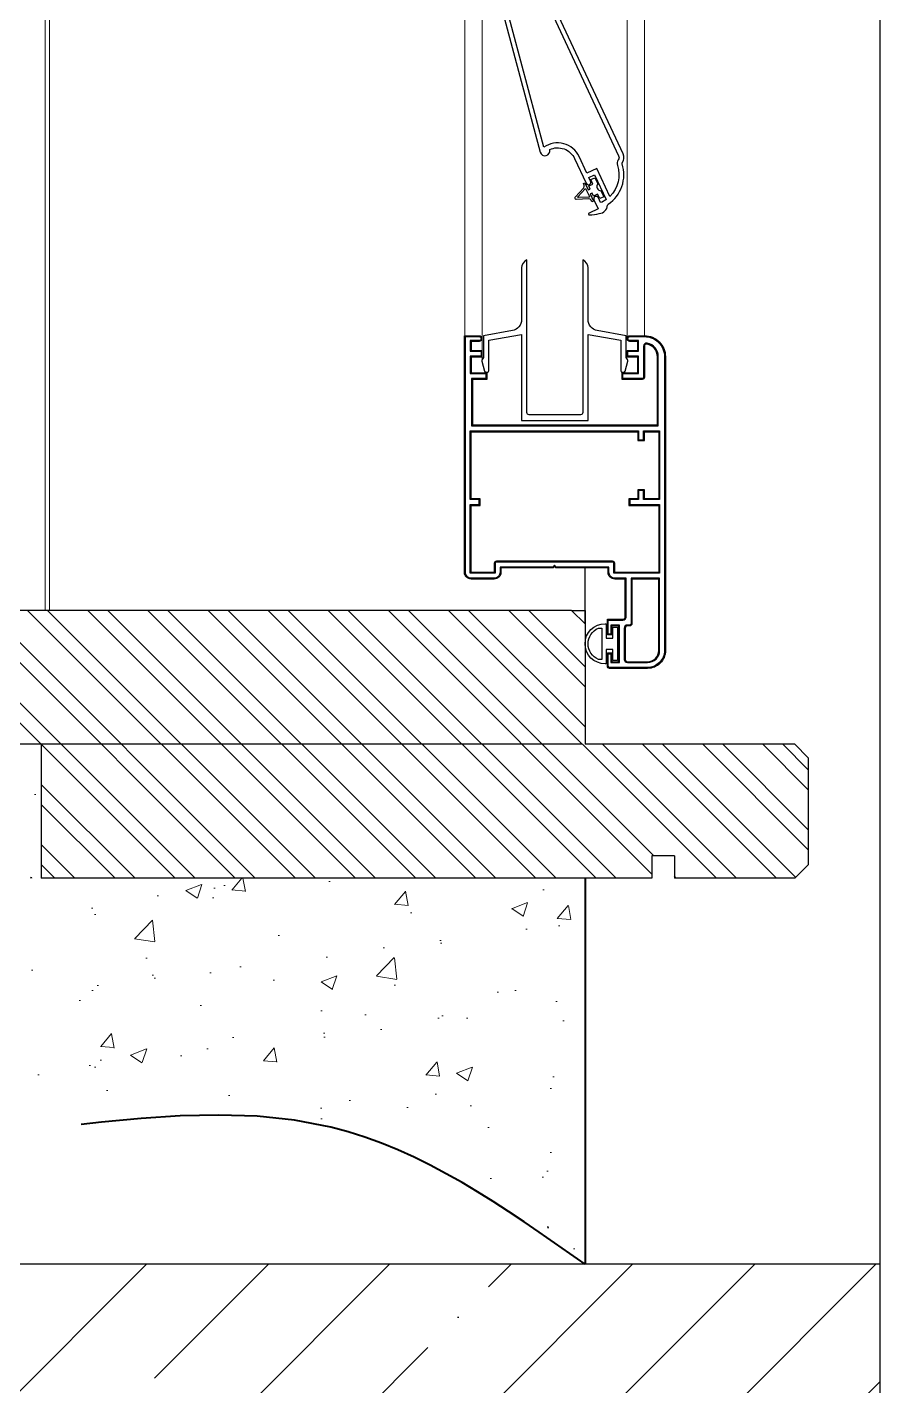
# Model space of a CAD drawing. Header units: millimetres. Extents: x 1251.1 to 1334.1, y 1577.6 to 1641.3.
# Drawn here: x 1299.4036 to 1299.5611, y 1598.0688 to 1598.3197 of the extents above; entities that cross this region are included whole.
import ezdxf

# ---------------------------------------------------------------- set-up
doc = ezdxf.new("R2010")
doc.units = ezdxf.units.MM
for name, pattern in [('ACAD_ISO02W100', [15, 12, -3]), ('CONTINUA', [0]), ('TRATTOPUNTO', [1, 0.5, -0.25, 0, -0.25])]:
    doc.linetypes.add(name, pattern=pattern)
doc.layers.add('GUARNIZIONI', color=252, linetype='Continuous')
doc.layers.add('MURATURA', color=140, linetype='Continuous')
for name, color, linetype, lineweight in [('MURATURA sezioni - section wall', 7, 'Continuous', 40), ('PROIEZIONI finissime - fine lines', 251, 'Continuous', 9), ('SEZIONI medie - small section', 2, 'Continuous', 25), ('TRATTEGGIO - hatch', 252, 'Continuous', 20)]:
    doc.layers.add(name, color=color, linetype=linetype, lineweight=lineweight)

msp = doc.modelspace()

# ---------------------------------------------------------------- hatches: boundary and pattern name
at = {"layer": 'MURATURA', "linetype": 'ACAD_ISO02W100'}
h = msp.add_hatch(dxfattribs=at)
h.set_pattern_fill('ANSI35', color=3, scale=0.005)
h.set_pattern_definition([(45, (-4.068284, 0), (-0.0224506403, 0.0224506403), []), (45, (-4.045833, 0), (-0.0224506403, 0.0224506403), [0.0396875, -0.0079375, 0, -0.0079375])])
h.paths.add_polyline_path([(1299.56113, 1598.09126), (1299.26113, 1598.09126), (1299.26113, 1597.52184), (1299.56113, 1597.52184)])
at = {"layer": 'TRATTEGGIO - hatch'}
h = msp.add_hatch(dxfattribs=at)
h.set_pattern_fill('AR-CONC', color=256, scale=0.004123, style=0)
h.set_pattern_definition([(50, (1296.90388, 1597.982252), (0.02957362, -0.00258736), [0.00309235, -0.03401588]), (355, (1296.90388, 1597.982252), (-0.0057209, 0.0310139), [0.0024739, -0.0272127]), (100.4514, (1296.906343, 1597.982037), (0.02385274, 0.02842654), [0.0026281, -0.02890905]), (46.1842, (1296.90388, 1597.9905), (0.0440038, -0.0068246), [0.0046385, -0.0510238]), (96.6356, (1296.907546, 1597.98993), (0.0385374, 0.0401642), [0.00394214, -0.0433636]), (351.1842, (1296.90388, 1597.9905), (0.0385374, 0.04016425), [0.0037108, -0.04081906]), (21, (1296.908002, 1597.988437), (0.0246113, -0.01660053), [0.00309235, -0.03401588]), (326, (1296.908002, 1597.988437), (0.01003222, 0.02989893), [0.0024739, -0.0272127]), (71.4514, (1296.910053, 1597.987054), (0.03464353, 0.01329837), [0.0026281, -0.02890905]), (37.5, (1296.903879, 1597.982252), (0.000501368, 0.01372567), [0, -0.02688285, 0, -0.02762502, 0, -0.02731578]), (7.5, (1296.903879, 1597.982252), (0.01084672, 0.01626214), [0, -0.01575038, 0, -0.02626438, 0, -0.01041092]), (327.5, (1296.894684, 1597.982252), (0.02201023, -0.00092997), [0, -0.01030784, 0, -0.03216047, 0, -0.04267447]), (317.5, (1296.890561, 1597.982252), (0.02404557, 0.00412747), [0, -0.0134002, 0, -0.02135785, 0, -0.03030506])])
edge = h.paths.add_edge_path()
edge.add_spline(control_points=[(1299.30109, 1598.16283), (1299.30168, 1598.165), (1299.3053, 1598.17415), (1299.31414, 1598.17657), (1299.31261, 1598.18577), (1299.31223, 1598.18727)], knot_values=[25.959118, 25.959118, 25.959118, 25.959118, 31.7746, 52.716638, 56.514466, 56.514466, 56.514466, 56.514466], degree=3, periodic=0)
edge.add_line((1299.31223, 1598.18727), (1299.40623, 1598.18727))
edge.add_line((1299.40623, 1598.18727), (1299.40623, 1598.16254))
edge.add_line((1299.40623, 1598.16254), (1299.30138, 1598.16254))
edge.add_line((1299.30138, 1598.16254), (1299.30109, 1598.16283))
h = msp.add_hatch(dxfattribs=at)
h.set_pattern_fill('AR-CONC', color=256, scale=0.000164925, style=0)
h.set_pattern_definition([(50, (1298.697055, 1598.34945), (0.0300469, -0.00262876), [0.0031418, -0.0345601]), (355, (1298.697055, 1598.34945), (-0.0058124, 0.0315101), [0.0025135, -0.0276481]), (100.451, (1298.699559, 1598.34923), (0.0242346, 0.0288812), [0.0026701, -0.0293716]), (46.184, (1298.697055, 1598.35783), (0.0447078, -0.0069339), [0.0047127, -0.0518402]), (96.6356, (1298.70078, 1598.35725), (0.039154, 0.0408068), [0.0040052, -0.0440574]), (351.184, (1298.697055, 1598.35783), (0.039154, 0.0408067), [0.0037702, -0.0414722]), (21, (1298.701244, 1598.355734), (0.02500516, -0.0168662), [0.0031418, -0.0345601]), (326, (1298.701244, 1598.355734), (0.0101927, 0.0303773), [0.0025135, -0.0276481]), (71.4514, (1298.703327, 1598.35433), (0.0351978, 0.0135112), [0.0026701, -0.0293716]), (37.5, (1298.697055, 1598.34945), (0.00050939, 0.01394528), [0, -0.02731298, 0, -0.02806702, 0, -0.02775284]), (7.5, (1298.697055, 1598.34945), (0.01102027, 0.01652233), [0, -0.0160024, 0, -0.0266846, 0, -0.0105775]), (327.5, (1298.687713, 1598.34945), (0.02236234, -0.00094482), [0, -0.01047277, 0, -0.03267504, 0, -0.04335726]), (317.5, (1298.683524, 1598.34945), (0.02443028, 0.00419348), [0, -0.0136146, 0, -0.02169958, 0, -0.03078994])])
edge = h.paths.add_edge_path()
edge.add_line((1299.50668, 1598.16254), (1299.50668, 1598.09126))
edge.add_spline(control_points=[(1299.50668, 1598.09126), (1299.4917, 1598.10186), (1299.44544, 1598.13458), (1299.35462, 1598.09399), (1299.31545, 1598.14408), (1299.30101, 1598.16254)], knot_values=[0, 0, 0, 0, 64.664479, 199.615519, 278.3914, 278.3914, 278.3914, 278.3914], degree=3, periodic=0)
edge.add_line((1299.30101, 1598.16254), (1299.50668, 1598.16254))

# ---------------------------------------------------------------- linework, layer by layer
at = {"layer": 'GUARNIZIONI', "linetype": 'Continuous'}
for points in [[(1299.50963, 1598.28948), (1299.51014, 1598.28837), (1299.5094, 1598.28803), (1299.50901, 1598.28885), (1299.50826, 1598.2885), (1299.508, 1598.28906), (1299.50763, 1598.28889), (1299.50824, 1598.28758), (1299.50794, 1598.28744), (1299.5078, 1598.28774, 0.300966), (1299.50741, 1598.28798), (1299.50507, 1598.2879, -0.661886), (1299.50488, 1598.28831), (1299.50645, 1598.29005, 0.300966), (1299.50651, 1598.2905), (1299.50637, 1598.2908), (1299.50667, 1598.29094), (1299.50728, 1598.28963), (1299.50765, 1598.28981), (1299.50739, 1598.29037), (1299.50814, 1598.29072), (1299.50776, 1598.29154), (1299.5085, 1598.29189), (1299.50902, 1598.29078, 0.57735)], [(1299.50741, 1598.28831), (1299.50545, 1598.28824, -0.661886), (1299.50538, 1598.28838), (1299.5067, 1598.28983, -0.537319), (1299.50683, 1598.28981), (1299.50748, 1598.28843, -0.537319)]]:
    msp.add_lwpolyline(points, format="xyb", close=True, dxfattribs=at)
at = {"layer": 'MURATURA', "linetype": 'ByBlock'}
for p, q in [((1299.56113, 1600.52184), (1299.56113, 1597.52184)), ((1299.56113, 1598.09126), (1299.26113, 1598.09126)), ((1299.56113, 1598.09126), (1299.26113, 1598.09126)), ((1299.56113, 1598.09126), (1299.26113, 1598.09126))]:
    msp.add_line(p, q, dxfattribs=at)
at = {"layer": 'MURATURA sezioni - section wall'}
msp.add_line((1299.50668, 1598.16254), (1299.50668, 1598.09126), dxfattribs=at)
at = {"layer": 'MURATURA sezioni - section wall', "linetype": 'TRATTOPUNTO', "ltscale": 0.02}
msp.add_spline([(1299.50668, 1598.09126), (1299.45975, 1598.11657), (1299.34848, 1598.11819), (1299.30101, 1598.16254)], degree=3, dxfattribs=at)
at = {"layer": 'PROIEZIONI finissime - fine lines'}
for p, q in [((1299.40695, 1599.45308), (1299.40695, 1598.21201)), ((1299.40777, 1599.44895), (1299.40777, 1598.21201)), ((1299.48446, 1599.44195), (1299.48446, 1598.26273)), ((1299.48768, 1599.39878), (1299.48768, 1598.25832)), ((1299.51448, 1599.39878), (1299.51448, 1598.2624)), ((1299.51769, 1599.39824), (1299.51769, 1598.26273))]:
    msp.add_line(p, q, dxfattribs=at)
at = {"layer": 'SEZIONI medie - small section'}
for p, q in [((1299.50668, 1598.21201), (1299.50668, 1598.21985)), ((1299.50421, 1598.21201), (1299.27747, 1598.21201)), ((1299.50421, 1598.21201), (1299.50668, 1598.21201)), ((1299.50668, 1598.21201), (1299.50668, 1598.20129)), ((1299.50668, 1598.20954), (1299.50668, 1598.21201)), ((1299.50668, 1598.20954), (1299.50668, 1598.18727)), ((1299.40623, 1598.18727), (1299.29354, 1598.18727)), ((1299.50621, 1598.18727), (1299.40623, 1598.18727)), ((1299.40623, 1598.18727), (1299.40623, 1598.16254)), ((1299.54544, 1598.18727), (1299.50668, 1598.18727)), ((1299.54544, 1598.18727), (1299.54792, 1598.1848)), ((1299.54792, 1598.1848), (1299.54792, 1598.16501)), ((1299.51905, 1598.16666), (1299.51905, 1598.16254)), ((1299.52318, 1598.16666), (1299.51905, 1598.16666)), ((1299.52318, 1598.16666), (1299.52318, 1598.16254)), ((1299.54792, 1598.16501), (1299.54544, 1598.16254)), ((1299.51905, 1598.16254), (1299.40623, 1598.16254)), ((1299.52354, 1598.16254), (1299.52318, 1598.1629)), ((1299.54544, 1598.16254), (1299.52318, 1598.16254))]:
    msp.add_line(p, q, dxfattribs=at)
at = {"layer": 'SEZIONI medie - small section', "linetype": 'CONTINUA'}
for points in [[(1299.48914, 1598.33467, -0.292229), (1299.49028, 1598.33887), (1299.49421, 1598.33044, 0.144406), (1299.49563, 1598.32883), (1299.49763, 1598.32758, -0.144406), (1299.49871, 1598.32635), (1299.51289, 1598.29594, -0.269424), (1299.51283, 1598.29519, 0.236959), (1299.51267, 1598.29417, -0.283155), (1299.51129, 1598.28845), (1299.50888, 1598.29361), (1299.50702, 1598.29274), (1299.50559, 1598.2958, 0.468429), (1299.49909, 1598.29752)], [(1299.50725, 1598.26297), (1299.51331, 1598.2619), (1299.51331, 1598.25621, 0.414214), (1299.51356, 1598.25597), (1299.51384, 1598.25597, 0.339454), (1299.51408, 1598.25615), (1299.51457, 1598.258, 0.198912), (1299.51453, 1598.25832), (1299.5143, 1598.25872), (1299.5143, 1598.26273), (1299.50895, 1598.26367, -0.36397), (1299.50725, 1598.2657), (1299.50725, 1598.27524, 0.298217), (1299.50626, 1598.27675), (1299.50626, 1598.24854, -0.414214), (1299.50585, 1598.24813), (1299.49636, 1598.24813, -0.414214), (1299.49595, 1598.24854), (1299.49595, 1598.27675, 0.298217), (1299.49496, 1598.27524), (1299.49496, 1598.2657, -0.36397), (1299.49326, 1598.26367), (1299.48791, 1598.26273), (1299.48791, 1598.25872), (1299.48768, 1598.25832, 0.198912), (1299.48764, 1598.258), (1299.48813, 1598.25615, 0.339454), (1299.48837, 1598.25597), (1299.48865, 1598.25597, 0.414214), (1299.4889, 1598.25621), (1299.4889, 1598.2619), (1299.49496, 1598.26297), (1299.49496, 1598.24706), (1299.50725, 1598.24706)]]:
    msp.add_lwpolyline(points, format="xyb", close=True, dxfattribs=at)
msp.add_lwpolyline([(1299.48827, 1598.33442), (1299.49839, 1598.29663, 0.995839), (1299.50015, 1598.29709, -0.415493), (1299.50476, 1598.29542), (1299.50689, 1598.29086, 1), (1299.50771, 1598.29124), (1299.5074, 1598.29192), (1299.50844, 1598.29241), (1299.51057, 1598.28785, -0.05175), (1299.50956, 1598.28729), (1299.50914, 1598.28818, 1), (1299.50832, 1598.2878), (1299.50909, 1598.28615), (1299.50743, 1598.28538, 0.812265), (1299.50751, 1598.28502, 0.061525), (1299.50931, 1598.28528, 0.371656), (1299.51083, 1598.28681, -0.233805), (1299.51094, 1598.287, 0.336972), (1299.51353, 1598.29445, -0.236959), (1299.51357, 1598.29467, 0.269424), (1299.51372, 1598.29632), (1299.49953, 1598.32674, 0.144406)], format="xyb", dxfattribs=at)
at = {"layer": 'SEZIONI medie - small section'}
for points in [[(1299.51122, 1598.20129, -0.414214), (1299.51081, 1598.20171), (1299.51081, 1598.20418), (1299.51163, 1598.20418), (1299.51163, 1598.20253), (1299.51287, 1598.20253), (1299.51287, 1598.20913), (1299.51163, 1598.20913), (1299.51163, 1598.20748), (1299.51081, 1598.20748), (1299.51081, 1598.21036), (1299.51369, 1598.21036, 0.414214), (1299.51411, 1598.21078), (1299.51411, 1598.21779), (1299.51217, 1598.21779, -0.414214), (1299.51093, 1598.21902), (1299.51093, 1598.21985), (1299.50128, 1598.21985), (1299.50104, 1598.2201), (1299.50079, 1598.21985), (1299.49114, 1598.21985), (1299.49114, 1598.21902, -0.414214), (1299.4899, 1598.21779), (1299.48566, 1598.21779, -0.414214), (1299.48442, 1598.21902), (1299.48442, 1598.26273), (1299.4871, 1598.26273, -1), (1299.4871, 1598.26166), (1299.48566, 1598.26166), (1299.48566, 1598.26001), (1299.48764, 1598.26001), (1299.48764, 1598.25877), (1299.48566, 1598.25877), (1299.48566, 1598.25588), (1299.48854, 1598.25588), (1299.48854, 1598.25465), (1299.4859, 1598.25465), (1299.4859, 1598.24624), (1299.52004, 1598.24624), (1299.52004, 1598.25885, 0.353997), (1299.51815, 1598.26119, 0.477108), (1299.51765, 1598.26079), (1299.51765, 1598.25506, -0.414214), (1299.51724, 1598.25465), (1299.51353, 1598.25465), (1299.51353, 1598.25588), (1299.51641, 1598.25588), (1299.51641, 1598.25877), (1299.51444, 1598.25877), (1299.51444, 1598.26001), (1299.51641, 1598.26001), (1299.51641, 1598.26166), (1299.51497, 1598.26166, -1), (1299.51497, 1598.26273), (1299.51765, 1598.26273, -0.414214), (1299.52153, 1598.25885), (1299.52153, 1598.20459, -0.414214), (1299.51823, 1598.20129)], [(1299.51122, 1598.20146, -0.414214), (1299.51097, 1598.20171), (1299.51097, 1598.20401), (1299.51147, 1598.20401), (1299.51147, 1598.20237), (1299.51303, 1598.20237), (1299.51303, 1598.20929), (1299.51147, 1598.20929), (1299.51147, 1598.20764), (1299.51097, 1598.20764), (1299.51097, 1598.2102), (1299.51369, 1598.2102, 0.414214), (1299.51427, 1598.21078), (1299.51427, 1598.21795), (1299.51217, 1598.21795, -0.414214), (1299.5111, 1598.21902), (1299.5111, 1598.22001), (1299.50135, 1598.22001), (1299.50104, 1598.22033), (1299.50072, 1598.22001), (1299.49098, 1598.22001), (1299.49098, 1598.21902, -0.414214), (1299.4899, 1598.21795), (1299.48566, 1598.21795, -0.414214), (1299.48458, 1598.21902), (1299.48458, 1598.26256), (1299.4871, 1598.26256, -1), (1299.4871, 1598.26182), (1299.48549, 1598.26182), (1299.48549, 1598.25984), (1299.48747, 1598.25984), (1299.48747, 1598.25894), (1299.48549, 1598.25894), (1299.48549, 1598.25572), (1299.48838, 1598.25572), (1299.48838, 1598.25481), (1299.48574, 1598.25481), (1299.48574, 1598.24607), (1299.52021, 1598.24607), (1299.52021, 1598.25885, 0.353997), (1299.51818, 1598.26135, 0.477108), (1299.51749, 1598.26079), (1299.51749, 1598.25506, -0.414214), (1299.51724, 1598.25481), (1299.51369, 1598.25481), (1299.51369, 1598.25572), (1299.51658, 1598.25572), (1299.51658, 1598.25894), (1299.5146, 1598.25894), (1299.5146, 1598.25984), (1299.51658, 1598.25984), (1299.51658, 1598.26182), (1299.51497, 1598.26182, -1), (1299.51497, 1598.26256), (1299.51765, 1598.26256, -0.414214), (1299.52136, 1598.25885), (1299.52136, 1598.20459, -0.414214), (1299.51823, 1598.20146)], [(1299.52046, 1598.23156), (1299.52046, 1598.21886), (1299.512, 1598.21886), (1299.512, 1598.22067, 0.414214), (1299.51176, 1598.22092), (1299.49032, 1598.22092, 0.414214), (1299.49007, 1598.22067), (1299.49007, 1598.21886), (1299.48549, 1598.21886), (1299.48549, 1598.23156), (1299.48714, 1598.23156), (1299.48714, 1598.23246), (1299.48549, 1598.23246), (1299.48549, 1598.24516), (1299.51658, 1598.24516), (1299.51658, 1598.24351), (1299.51749, 1598.24351), (1299.51749, 1598.24516), (1299.52046, 1598.24516), (1299.52046, 1598.23246), (1299.51749, 1598.23246), (1299.51749, 1598.23411), (1299.51658, 1598.23411), (1299.51658, 1598.23246), (1299.51493, 1598.23246), (1299.51493, 1598.23156)], [(1299.52029, 1598.23139), (1299.52029, 1598.21902), (1299.51217, 1598.21902), (1299.51217, 1598.22067, 0.414214), (1299.51176, 1598.22108), (1299.49032, 1598.22108, 0.414214), (1299.4899, 1598.22067), (1299.4899, 1598.21902), (1299.48566, 1598.21902), (1299.48566, 1598.23139), (1299.48731, 1598.23139), (1299.48731, 1598.23263), (1299.48566, 1598.23263), (1299.48566, 1598.245), (1299.51641, 1598.245), (1299.51641, 1598.24335), (1299.51765, 1598.24335), (1299.51765, 1598.245), (1299.52029, 1598.245), (1299.52029, 1598.23263), (1299.51765, 1598.23263), (1299.51765, 1598.23428), (1299.51641, 1598.23428), (1299.51641, 1598.23263), (1299.51477, 1598.23263), (1299.51477, 1598.23139)], [(1299.51823, 1598.20237, 0.414214), (1299.52046, 1598.20459), (1299.52046, 1598.21795), (1299.51518, 1598.21795), (1299.51518, 1598.20954, -0.414214), (1299.51493, 1598.20929), (1299.51452, 1598.20929, 0.414214), (1299.51394, 1598.20872), (1299.51394, 1598.20294, 0.414214), (1299.51452, 1598.20237)], [(1299.51823, 1598.20253, 0.414214), (1299.52029, 1598.20459), (1299.52029, 1598.21779), (1299.51534, 1598.21779), (1299.51534, 1598.20954, -0.414214), (1299.51493, 1598.20913), (1299.51452, 1598.20913, 0.414214), (1299.51411, 1598.20872), (1299.51411, 1598.20294, 0.414214), (1299.51452, 1598.20253)], [(1299.51184, 1598.2029), (1299.51184, 1598.2048), (1299.5106, 1598.2048), (1299.5106, 1598.20212), (1299.5104, 1598.20212, -1), (1299.5104, 1598.20954), (1299.5106, 1598.20954), (1299.5106, 1598.20686), (1299.51184, 1598.20686), (1299.51184, 1598.20876, -0.414214), (1299.512, 1598.20892), (1299.5125, 1598.20892, -0.414214), (1299.51266, 1598.20876), (1299.51266, 1598.2029, -0.414214), (1299.5125, 1598.20274), (1299.512, 1598.20274, -0.414214)], [(1299.50917, 1598.20872), (1299.50978, 1598.20872), (1299.50978, 1598.20294), (1299.50917, 1598.20294, -0.662896)]]:
    msp.add_lwpolyline(points, format="xyb", close=True, dxfattribs=at)
at = {"layer": 'TRATTEGGIO - hatch'}
for p, q in [((1299.43097, 1598.16254), (1299.3815, 1598.21201)), ((1299.43468, 1598.16254), (1299.3852, 1598.21201)), ((1299.44208, 1598.16254), (1299.3926, 1598.21201)), ((1299.44578, 1598.16254), (1299.39631, 1598.21201)), ((1299.45319, 1598.16254), (1299.40371, 1598.21201)), ((1299.45689, 1598.16254), (1299.40741, 1598.21201)), ((1299.4643, 1598.16254), (1299.41482, 1598.21201)), ((1299.468, 1598.16254), (1299.41852, 1598.21201)), ((1299.47541, 1598.16254), (1299.42593, 1598.21201)), ((1299.47911, 1598.16254), (1299.42963, 1598.21201)), ((1299.48651, 1598.16254), (1299.43704, 1598.21201)), ((1299.49022, 1598.16254), (1299.44074, 1598.21201)), ((1299.49762, 1598.16254), (1299.44814, 1598.21201)), ((1299.50132, 1598.16254), (1299.45185, 1598.21201)), ((1299.50873, 1598.16254), (1299.45925, 1598.21201)), ((1299.51243, 1598.16254), (1299.46295, 1598.21201)), ((1299.51905, 1598.16332), (1299.47036, 1598.21201)), ((1299.51942, 1598.16666), (1299.47406, 1598.21201)), ((1299.53095, 1598.16254), (1299.48147, 1598.21201)), ((1299.50668, 1598.1905), (1299.48517, 1598.21201)), ((1299.50668, 1598.19791), (1299.49258, 1598.21201)), ((1299.50668, 1598.20161), (1299.49628, 1598.21201)), ((1299.50421, 1598.21201), (1299.50668, 1598.20954)), ((1299.53465, 1598.16254), (1299.50991, 1598.18727)), ((1299.54205, 1598.16254), (1299.51731, 1598.18727)), ((1299.5456, 1598.16269), (1299.52102, 1598.18727)), ((1299.54792, 1598.16778), (1299.52842, 1598.18727)), ((1299.54792, 1598.17148), (1299.53213, 1598.18727)), ((1299.54792, 1598.17889), (1299.53953, 1598.18727)), ((1299.54792, 1598.18259), (1299.54323, 1598.18727)), ((1299.42357, 1598.16254), (1299.40623, 1598.17987)), ((1299.41987, 1598.16254), (1299.40623, 1598.17617)), ((1299.41246, 1598.16254), (1299.40623, 1598.16876)), ((1299.40876, 1598.16254), (1299.40623, 1598.16506))]:
    msp.add_line(p, q, dxfattribs=at)

doc.saveas('drawing.dxf')
